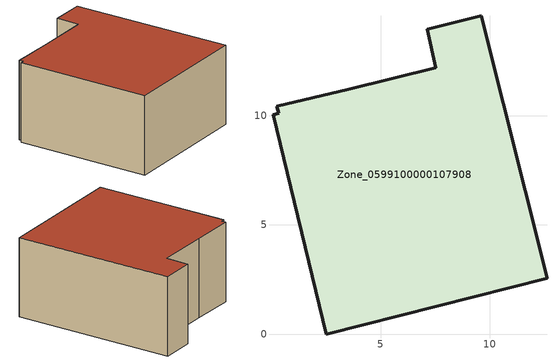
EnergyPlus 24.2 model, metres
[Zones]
Zone_0599100000107908
 floor ground (C_G): 3.56,11.2 7.52,12.18 7.14,13.94 9.62,14.56 12.62,2.55 2.52,0 0.08,10.03 0.33,10.1 0.26,10.41 z0
 wall outside (C_F): 7.52,12.18 3.56,11.2 0.26,10.41 0.33,10.1 0.08,10.03 2.52,0 12.62,2.55 9.62,14.56 7.14,13.94 7.52,12.18 z0:6.05
 roof outside (C_R): 0.26,10.41 0.33,10.1 0.08,10.03 2.52,0 12.62,2.55 9.62,14.56 7.14,13.94 7.52,12.18 3.56,11.2 z6.05
[BUILDING]
Pand.0599100000107908: North Axis=0; Terrain=City; Loads Convergence Tolerance Value=0.04; Temperature Convergence Tolerance Value=0.4; Solar Distribution=FullExterior; Maximum Number of Warmup Days=25; Minimum Number of Warmup Days=1
[Site:Location]
Rotterdam.The.Hague.AP_ZH_NLD Design_Conditions: Latitude=51.96; Longitude=4.45; Time Zone=1; Elevation=-4.5
[SITE:GROUNDTEMPERATURE:BUILDINGSURFACE]
18, 18, 18, 18, 18, 18, 18, 18, 18, 18, 18, 18
[MATERIAL] Thermal Absorptance=0.9; Solar Absorptance=0.7; Visible Absorptance=0.7
Name | Roughness | Thickness | Conductivity | Density | Specific Heat
G.TC.1946-1964 | MediumSmooth | 0.15 | 1 | 540 | 1210
F.TC.1946-1964 | Rough | 0.3 | 0.857143 | 1920 | 840
R.TC.1946-1964 | MediumRough | 0.2 | 0.235294 | 1500 | 1000
[CONSTRUCTION]
C_G: G.TC.1946-1964
C_F: F.TC.1946-1964
C_R: R.TC.1946-1964
[ZONE]
Zone_0599100000107908: Type=1; Multiplier=1; Ceiling Height=Autocalculate; Volume=Autocalculate; Floor Area=autocalculate; Part of Total Floor Area=Yes
[ZONEINFILTRATION:DESIGNFLOWRATE]
Infil_Zone_0599100000107908: Zone or ZoneList or Space or SpaceList=Zone_0599100000107908; Schedule=AlwaysOn; Design Flow Rate Calculation Method=Flow/Area; Flow Rate per Floor Area=0.003; Constant Term Coefficient=1; Temperature Term Coefficient=0; Velocity Term Coefficient=0; Velocity Squared Term Coefficient=0
[HVACTEMPLATE:ZONE:IDEALLOADSAIRSYSTEM]
Zone_0599100000107908: Maximum Heating Supply Air Temperature=50; Minimum Cooling Supply Air Temperature=13; Maximum Heating Supply Air Humidity Ratio=0.0156; Minimum Cooling Supply Air Humidity Ratio=0.0077; Heating Limit=NoLimit; Cooling Limit=NoLimit; Dehumidification Control Type=ConstantSensibleHeatRatio; Cooling Sensible Heat Ratio=0.7; Dehumidification Setpoint=60; Humidification Control Type=None; Humidification Setpoint=30; Outdoor Air Method=None; Outdoor Air Flow Rate per Person=0.00944; Outdoor Air Flow Rate per Zone Floor Area=0; Outdoor Air Flow Rate per Zone=0; Demand Controlled Ventilation Type=None; Outdoor Air Economizer Type=NoEconomizer; Heat Recovery Type=None; Sensible Heat Recovery Effectiveness=0.7; Latent Heat Recovery Effectiveness=0.65
[ZONECONTROL:THERMOSTAT]
ThermostatControl_Zone_0599100000107908: Zone or ZoneList=Zone_0599100000107908; Control Type Schedule=DualSetpointControlType; Control 1=Thermostat_Zone_0599100000107908; Temperature Difference Between Cutout And Setpoint=0
[THERMOSTATSETPOINT:DUALSETPOINT]
Thermostat_Zone_0599100000107908: Heating Setpoint Temperature Schedule=HeatingSetpoint_Zone_0599100000107908; Cooling Setpoint Temperature Schedule=CoolingSetpoint_Zone_0599100000107908
[SCHEDULE:COMPACT]
HeatingSetpoint_Zone_0599100000107908: Through: 12/31, For: AllDays, Until: 24:00, 21
CoolingSetpoint_Zone_0599100000107908: Through: 12/31, For: AllDays, Until: 24:00, 24
DualSetpointControlType: Through: 12/31, For: AllDays, Until: 24:00, 4
AlwaysOn: Through: 12/31, For: AllDays, Until: 24:00, 1
